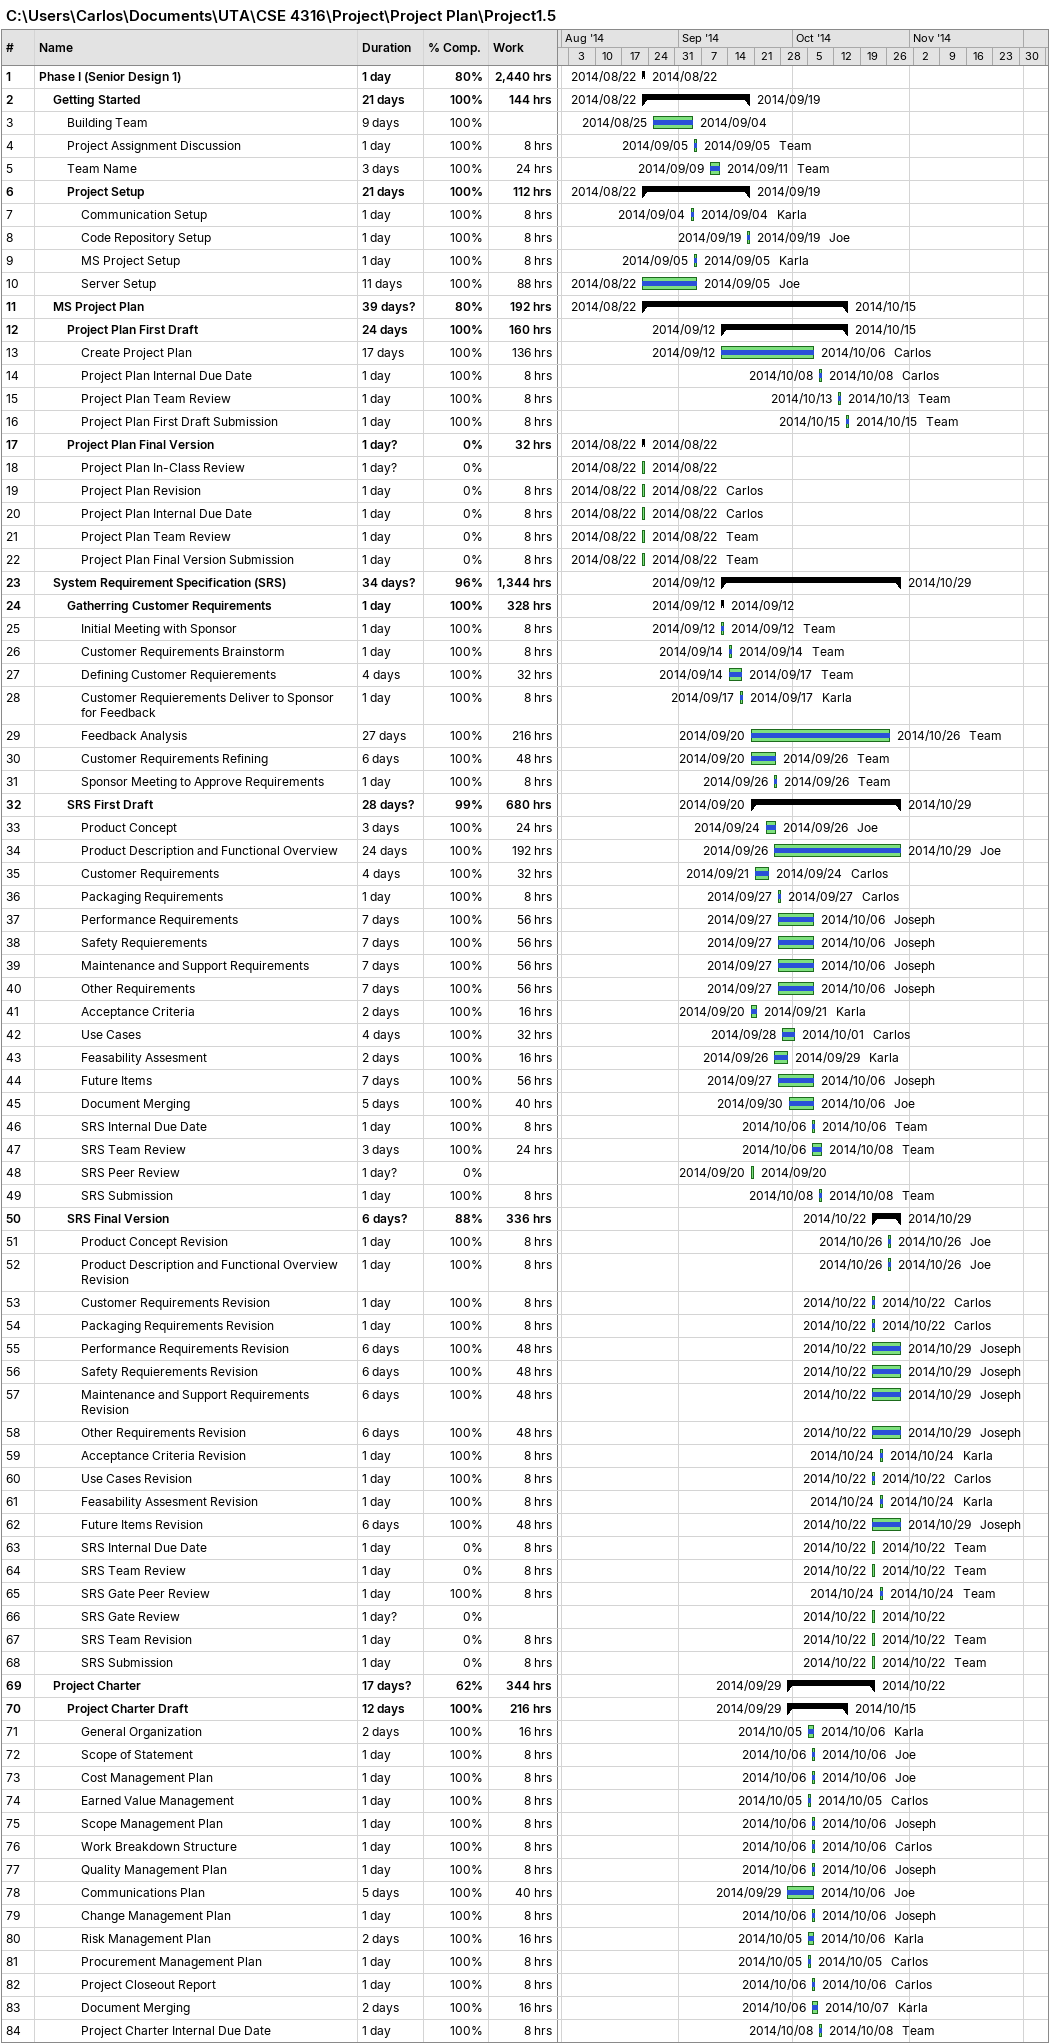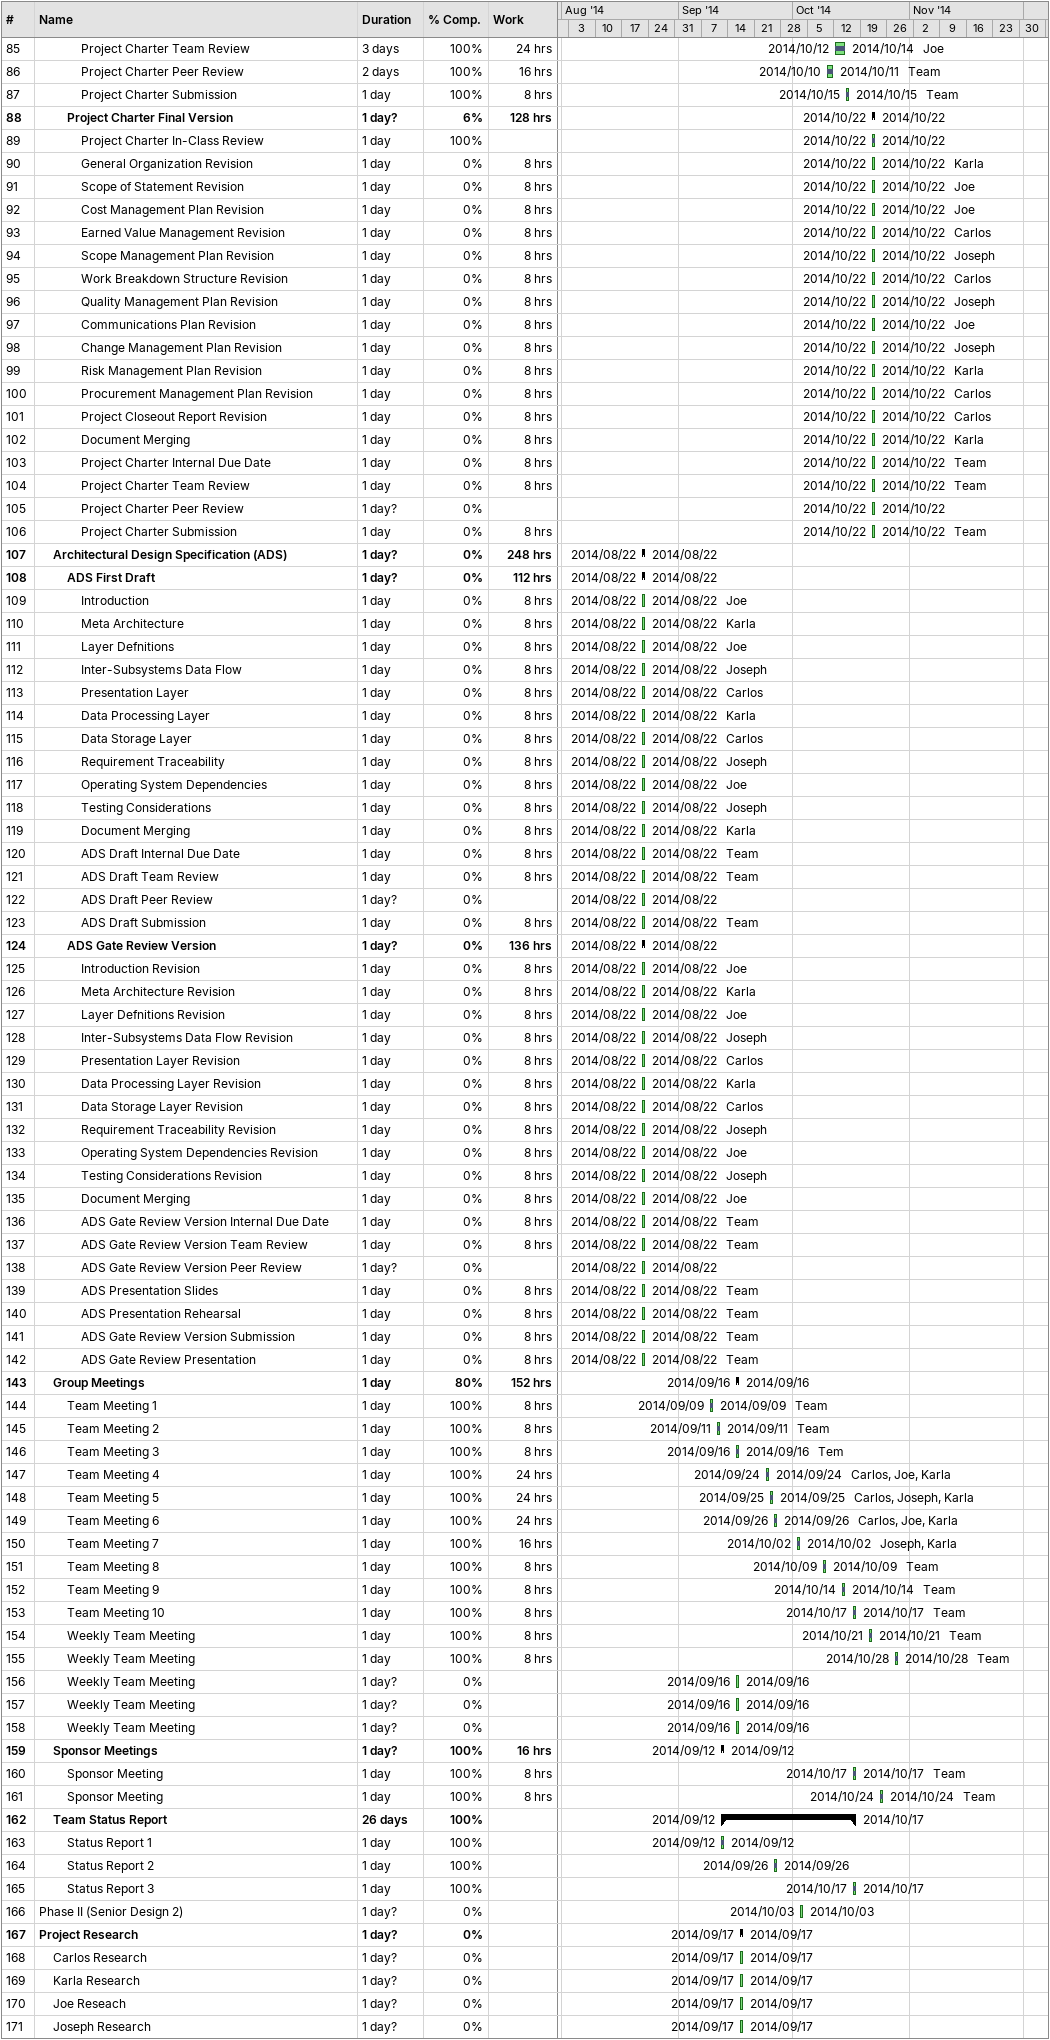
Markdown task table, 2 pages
C:\Users\Carlos\Documents\UTA\CSE 4316\Project\Project Plan\Project1.5

| ID | Level | Task | Duration | Start | Finish | Resources | % complete | Work (h) |
|---|---|---|---|---|---|---|---|---|
| 1 | 1 | **Phase I (Senior Design 1)** | 1d | 2014-08-22 | 2014-08-22 |  | 80 | 2440 |
| 2 | 2 | **Getting Started** | 21d | 2014-08-22 | 2014-09-19 |  | 100 | 144 |
| 3 | 3 | Building Team | 9d | 2014-08-25 | 2014-09-04 |  | 100 |  |
| 4 | 3 | Project Assignment Discussion | 1d | 2014-09-05 | 2014-09-05 | Team | 100 | 8 |
| 5 | 3 | Team Name | 3d | 2014-09-09 | 2014-09-11 | Team | 100 | 24 |
| 6 | 3 | **Project Setup** | 21d | 2014-08-22 | 2014-09-19 |  | 100 | 112 |
| 7 | 4 | Communication Setup | 1d | 2014-09-04 | 2014-09-04 | Karla | 100 | 8 |
| 8 | 4 | Code Repository Setup | 1d | 2014-09-19 | 2014-09-19 | Joe | 100 | 8 |
| 9 | 4 | MS Project Setup | 1d | 2014-09-05 | 2014-09-05 | Karla | 100 | 8 |
| 10 | 4 | Server Setup | 11d | 2014-08-22 | 2014-09-05 | Joe | 100 | 88 |
| 11 | 2 | **MS Project Plan** | 39d? | 2014-08-22 | 2014-10-15 |  | 80 | 192 |
| 12 | 3 | **Project Plan First Draft** | 24d | 2014-09-12 | 2014-10-15 |  | 100 | 160 |
| 13 | 4 | Create Project Plan | 17d | 2014-09-12 | 2014-10-06 | Carlos | 100 | 136 |
| 14 | 4 | Project Plan Internal Due Date | 1d | 2014-10-08 | 2014-10-08 | Carlos | 100 | 8 |
| 15 | 4 | Project Plan Team Review | 1d | 2014-10-13 | 2014-10-13 | Team | 100 | 8 |
| 16 | 4 | Project Plan First Draft Submission | 1d | 2014-10-15 | 2014-10-15 | Team | 100 | 8 |
| 17 | 3 | **Project Plan Final Version** | 1d? | 2014-08-22 | 2014-08-22 |  | 0 | 32 |
| 18 | 4 | Project Plan In-Class Review | 1d? | 2014-08-22 | 2014-08-22 |  | 0 |  |
| 19 | 4 | Project Plan Revision | 1d | 2014-08-22 | 2014-08-22 | Carlos | 0 | 8 |
| 20 | 4 | Project Plan Internal Due Date | 1d | 2014-08-22 | 2014-08-22 | Carlos | 0 | 8 |
| 21 | 4 | Project Plan Team Review | 1d | 2014-08-22 | 2014-08-22 | Team | 0 | 8 |
| 22 | 4 | Project Plan Final Version Submission | 1d | 2014-08-22 | 2014-08-22 | Team | 0 | 8 |
| 23 | 2 | **System Requirement Specification (SRS)** | 34d? | 2014-09-12 | 2014-10-29 |  | 96 | 1344 |
| 24 | 3 | **Gatherring Customer Requirements** | 1d | 2014-09-12 | 2014-09-12 |  | 100 | 328 |
| 25 | 4 | Initial Meeting with Sponsor | 1d | 2014-09-12 | 2014-09-12 | Team | 100 | 8 |
| 26 | 4 | Customer Requirements Brainstorm | 1d | 2014-09-14 | 2014-09-14 | Team | 100 | 8 |
| 27 | 4 | Defining Customer Requierements | 4d | 2014-09-14 | 2014-09-17 | Team | 100 | 32 |
| 28 | 4 | Customer Requierements Deliver to Sponsor for Feedback | 1d | 2014-09-17 | 2014-09-17 | Karla | 100 | 8 |
| 29 | 4 | Feedback Analysis | 27d | 2014-09-20 | 2014-10-26 | Team | 100 | 216 |
| 30 | 4 | Customer Requirements Refining | 6d | 2014-09-20 | 2014-09-26 | Team | 100 | 48 |
| 31 | 4 | Sponsor Meeting to Approve Requirements | 1d | 2014-09-26 | 2014-09-26 | Team | 100 | 8 |
| 32 | 3 | **SRS First Draft** | 28d? | 2014-09-20 | 2014-10-29 |  | 99 | 680 |
| 33 | 4 | Product Concept | 3d | 2014-09-24 | 2014-09-26 | Joe | 100 | 24 |
| 34 | 4 | Product Description and Functional Overview | 24d | 2014-09-26 | 2014-10-29 | Joe | 100 | 192 |
| 35 | 4 | Customer Requirements | 4d | 2014-09-21 | 2014-09-24 | Carlos | 100 | 32 |
| 36 | 4 | Packaging Requirements | 1d | 2014-09-27 | 2014-09-27 | Carlos | 100 | 8 |
| 37 | 4 | Performance Requirements | 7d | 2014-09-27 | 2014-10-06 | Joseph | 100 | 56 |
| 38 | 4 | Safety Requierements | 7d | 2014-09-27 | 2014-10-06 | Joseph | 100 | 56 |
| 39 | 4 | Maintenance and Support Requirements | 7d | 2014-09-27 | 2014-10-06 | Joseph | 100 | 56 |
| 40 | 4 | Other Requirements | 7d | 2014-09-27 | 2014-10-06 | Joseph | 100 | 56 |
| 41 | 4 | Acceptance Criteria | 2d | 2014-09-20 | 2014-09-21 | Karla | 100 | 16 |
| 42 | 4 | Use Cases | 4d | 2014-09-28 | 2014-10-01 | Carlos | 100 | 32 |
| 43 | 4 | Feasability Assesment | 2d | 2014-09-26 | 2014-09-29 | Karla | 100 | 16 |
| 44 | 4 | Future Items | 7d | 2014-09-27 | 2014-10-06 | Joseph | 100 | 56 |
| 45 | 4 | Document Merging | 5d | 2014-09-30 | 2014-10-06 | Joe | 100 | 40 |
| 46 | 4 | SRS Internal Due Date | 1d | 2014-10-06 | 2014-10-06 | Team | 100 | 8 |
| 47 | 4 | SRS Team Review | 3d | 2014-10-06 | 2014-10-08 | Team | 100 | 24 |
| 48 | 4 | SRS Peer Review | 1d? | 2014-09-20 | 2014-09-20 |  | 0 |  |
| 49 | 4 | SRS Submission | 1d | 2014-10-08 | 2014-10-08 | Team | 100 | 8 |
| 50 | 3 | **SRS Final Version** | 6d? | 2014-10-22 | 2014-10-29 |  | 88 | 336 |
| 51 | 4 | Product Concept Revision | 1d | 2014-10-26 | 2014-10-26 | Joe | 100 | 8 |
| 52 | 4 | Product Description and Functional Overview Revision | 1d | 2014-10-26 | 2014-10-26 | Joe | 100 | 8 |
| 53 | 4 | Customer Requirements Revision | 1d | 2014-10-22 | 2014-10-22 | Carlos | 100 | 8 |
| 54 | 4 | Packaging Requirements Revision | 1d | 2014-10-22 | 2014-10-22 | Carlos | 100 | 8 |
| 55 | 4 | Performance Requirements Revision | 6d | 2014-10-22 | 2014-10-29 | Joseph | 100 | 48 |
| 56 | 4 | Safety Requierements Revision | 6d | 2014-10-22 | 2014-10-29 | Joseph | 100 | 48 |
| 57 | 4 | Maintenance and Support Requirements Revision | 6d | 2014-10-22 | 2014-10-29 | Joseph | 100 | 48 |
| 58 | 4 | Other Requirements Revision | 6d | 2014-10-22 | 2014-10-29 | Joseph | 100 | 48 |
| 59 | 4 | Acceptance Criteria Revision | 1d | 2014-10-24 | 2014-10-24 | Karla | 100 | 8 |
| 60 | 4 | Use Cases Revision | 1d | 2014-10-22 | 2014-10-22 | Carlos | 100 | 8 |
| 61 | 4 | Feasability Assesment Revision | 1d | 2014-10-24 | 2014-10-24 | Karla | 100 | 8 |
| 62 | 4 | Future Items Revision | 6d | 2014-10-22 | 2014-10-29 | Joseph | 100 | 48 |
| 63 | 4 | SRS Internal Due Date | 1d | 2014-10-22 | 2014-10-22 | Team | 0 | 8 |
| 64 | 4 | SRS Team Review | 1d | 2014-10-22 | 2014-10-22 | Team | 0 | 8 |
| 65 | 4 | SRS Gate Peer Review | 1d | 2014-10-24 | 2014-10-24 | Team | 100 | 8 |
| 66 | 4 | SRS Gate Review | 1d? | 2014-10-22 | 2014-10-22 |  | 0 |  |
| 67 | 4 | SRS Team Revision | 1d | 2014-10-22 | 2014-10-22 | Team | 0 | 8 |
| 68 | 4 | SRS Submission | 1d | 2014-10-22 | 2014-10-22 | Team | 0 | 8 |
| 69 | 2 | **Project Charter** | 17d? | 2014-09-29 | 2014-10-22 |  | 62 | 344 |
| 70 | 3 | **Project Charter Draft** | 12d | 2014-09-29 | 2014-10-15 |  | 100 | 216 |
| 71 | 4 | General Organization | 2d | 2014-10-05 | 2014-10-06 | Karla | 100 | 16 |
| 72 | 4 | Scope of Statement | 1d | 2014-10-06 | 2014-10-06 | Joe | 100 | 8 |
| 73 | 4 | Cost Management Plan | 1d | 2014-10-06 | 2014-10-06 | Joe | 100 | 8 |
| 74 | 4 | Earned Value Management | 1d | 2014-10-05 | 2014-10-05 | Carlos | 100 | 8 |
| 75 | 4 | Scope Management Plan | 1d | 2014-10-06 | 2014-10-06 | Joseph | 100 | 8 |
| 76 | 4 | Work Breakdown Structure | 1d | 2014-10-06 | 2014-10-06 | Carlos | 100 | 8 |
| 77 | 4 | Quality Management Plan | 1d | 2014-10-06 | 2014-10-06 | Joseph | 100 | 8 |
| 78 | 4 | Communications Plan | 5d | 2014-09-29 | 2014-10-06 | Joe | 100 | 40 |
| 79 | 4 | Change Management Plan | 1d | 2014-10-06 | 2014-10-06 | Joseph | 100 | 8 |
| 80 | 4 | Risk Management Plan | 2d | 2014-10-05 | 2014-10-06 | Karla | 100 | 16 |
| 81 | 4 | Procurement Management Plan | 1d | 2014-10-05 | 2014-10-05 | Carlos | 100 | 8 |
| 82 | 4 | Project Closeout Report | 1d | 2014-10-06 | 2014-10-06 | Carlos | 100 | 8 |
| 83 | 4 | Document Merging | 2d | 2014-10-06 | 2014-10-07 | Karla | 100 | 16 |
| 84 | 4 | Project Charter Internal Due Date | 1d | 2014-10-08 | 2014-10-08 | Team | 100 | 8 |
| 85 | 4 | Project Charter Team Review | 3d | 2014-10-12 | 2014-10-14 | Joe | 100 | 24 |
| 86 | 4 | Project Charter Peer Review | 2d | 2014-10-10 | 2014-10-11 | Team | 100 | 16 |
| 87 | 4 | Project Charter Submission | 1d | 2014-10-15 | 2014-10-15 | Team | 100 | 8 |
| 88 | 3 | **Project Charter Final Version** | 1d? | 2014-10-22 | 2014-10-22 |  | 6 | 128 |
| 89 | 4 | Project Charter In-Class Review | 1d | 2014-10-22 | 2014-10-22 |  | 100 |  |
| 90 | 4 | General Organization Revision | 1d | 2014-10-22 | 2014-10-22 | Karla | 0 | 8 |
| 91 | 4 | Scope of Statement Revision | 1d | 2014-10-22 | 2014-10-22 | Joe | 0 | 8 |
| 92 | 4 | Cost Management Plan Revision | 1d | 2014-10-22 | 2014-10-22 | Joe | 0 | 8 |
| 93 | 4 | Earned Value Management Revision | 1d | 2014-10-22 | 2014-10-22 | Carlos | 0 | 8 |
| 94 | 4 | Scope Management Plan Revision | 1d | 2014-10-22 | 2014-10-22 | Joseph | 0 | 8 |
| 95 | 4 | Work Breakdown Structure Revision | 1d | 2014-10-22 | 2014-10-22 | Carlos | 0 | 8 |
| 96 | 4 | Quality Management Plan Revision | 1d | 2014-10-22 | 2014-10-22 | Joseph | 0 | 8 |
| 97 | 4 | Communications Plan Revision | 1d | 2014-10-22 | 2014-10-22 | Joe | 0 | 8 |
| 98 | 4 | Change Management Plan Revision | 1d | 2014-10-22 | 2014-10-22 | Joseph | 0 | 8 |
| 99 | 4 | Risk Management Plan Revision | 1d | 2014-10-22 | 2014-10-22 | Karla | 0 | 8 |
| 100 | 4 | Procurement Management Plan Revision | 1d | 2014-10-22 | 2014-10-22 | Carlos | 0 | 8 |
| 101 | 4 | Project Closeout Report Revision | 1d | 2014-10-22 | 2014-10-22 | Carlos | 0 | 8 |
| 102 | 4 | Document Merging | 1d | 2014-10-22 | 2014-10-22 | Karla | 0 | 8 |
| 103 | 4 | Project Charter Internal Due Date | 1d | 2014-10-22 | 2014-10-22 | Team | 0 | 8 |
| 104 | 4 | Project Charter Team Review | 1d | 2014-10-22 | 2014-10-22 | Team | 0 | 8 |
| 105 | 4 | Project Charter Peer Review | 1d? | 2014-10-22 | 2014-10-22 |  | 0 |  |
| 106 | 4 | Project Charter Submission | 1d | 2014-10-22 | 2014-10-22 | Team | 0 | 8 |
| 107 | 2 | **Architectural Design Specification (ADS)** | 1d? | 2014-08-22 | 2014-08-22 |  | 0 | 248 |
| 108 | 3 | **ADS First Draft** | 1d? | 2014-08-22 | 2014-08-22 |  | 0 | 112 |
| 109 | 4 | Introduction | 1d | 2014-08-22 | 2014-08-22 | Joe | 0 | 8 |
| 110 | 4 | Meta Architecture | 1d | 2014-08-22 | 2014-08-22 | Karla | 0 | 8 |
| 111 | 4 | Layer Defnitions | 1d | 2014-08-22 | 2014-08-22 | Joe | 0 | 8 |
| 112 | 4 | Inter-Subsystems Data Flow | 1d | 2014-08-22 | 2014-08-22 | Joseph | 0 | 8 |
| 113 | 4 | Presentation Layer | 1d | 2014-08-22 | 2014-08-22 | Carlos | 0 | 8 |
| 114 | 4 | Data Processing Layer | 1d | 2014-08-22 | 2014-08-22 | Karla | 0 | 8 |
| 115 | 4 | Data Storage Layer | 1d | 2014-08-22 | 2014-08-22 | Carlos | 0 | 8 |
| 116 | 4 | Requirement Traceability | 1d | 2014-08-22 | 2014-08-22 | Joseph | 0 | 8 |
| 117 | 4 | Operating System Dependencies | 1d | 2014-08-22 | 2014-08-22 | Joe | 0 | 8 |
| 118 | 4 | Testing Considerations | 1d | 2014-08-22 | 2014-08-22 | Joseph | 0 | 8 |
| 119 | 4 | Document Merging | 1d | 2014-08-22 | 2014-08-22 | Karla | 0 | 8 |
| 120 | 4 | ADS Draft Internal Due Date | 1d | 2014-08-22 | 2014-08-22 | Team | 0 | 8 |
| 121 | 4 | ADS Draft Team Review | 1d | 2014-08-22 | 2014-08-22 | Team | 0 | 8 |
| 122 | 4 | ADS Draft Peer Review | 1d? | 2014-08-22 | 2014-08-22 |  | 0 |  |
| 123 | 4 | ADS Draft Submission | 1d | 2014-08-22 | 2014-08-22 | Team | 0 | 8 |
| 124 | 3 | **ADS Gate Review Version** | 1d? | 2014-08-22 | 2014-08-22 |  | 0 | 136 |
| 125 | 4 | Introduction Revision | 1d | 2014-08-22 | 2014-08-22 | Joe | 0 | 8 |
| 126 | 4 | Meta Architecture Revision | 1d | 2014-08-22 | 2014-08-22 | Karla | 0 | 8 |
| 127 | 4 | Layer Defnitions Revision | 1d | 2014-08-22 | 2014-08-22 | Joe | 0 | 8 |
| 128 | 4 | Inter-Subsystems Data Flow Revision | 1d | 2014-08-22 | 2014-08-22 | Joseph | 0 | 8 |
| 129 | 4 | Presentation Layer Revision | 1d | 2014-08-22 | 2014-08-22 | Carlos | 0 | 8 |
| 130 | 4 | Data Processing Layer Revision | 1d | 2014-08-22 | 2014-08-22 | Karla | 0 | 8 |
| 131 | 4 | Data Storage Layer Revision | 1d | 2014-08-22 | 2014-08-22 | Carlos | 0 | 8 |
| 132 | 4 | Requirement Traceability Revision | 1d | 2014-08-22 | 2014-08-22 | Joseph | 0 | 8 |
| 133 | 4 | Operating System Dependencies Revision | 1d | 2014-08-22 | 2014-08-22 | Joe | 0 | 8 |
| 134 | 4 | Testing Considerations Revision | 1d | 2014-08-22 | 2014-08-22 | Joseph | 0 | 8 |
| 135 | 4 | Document Merging | 1d | 2014-08-22 | 2014-08-22 | Joe | 0 | 8 |
| 136 | 4 | ADS Gate Review Version Internal Due Date | 1d | 2014-08-22 | 2014-08-22 | Team | 0 | 8 |
| 137 | 4 | ADS Gate Review Version Team Review | 1d | 2014-08-22 | 2014-08-22 | Team | 0 | 8 |
| 138 | 4 | ADS Gate Review Version Peer Review | 1d? | 2014-08-22 | 2014-08-22 |  | 0 |  |
| 139 | 4 | ADS Presentation Slides | 1d | 2014-08-22 | 2014-08-22 | Team | 0 | 8 |
| 140 | 4 | ADS Presentation Rehearsal | 1d | 2014-08-22 | 2014-08-22 | Team | 0 | 8 |
| 141 | 4 | ADS Gate Review Version Submission | 1d | 2014-08-22 | 2014-08-22 | Team | 0 | 8 |
| 142 | 4 | ADS Gate Review Presentation | 1d | 2014-08-22 | 2014-08-22 | Team | 0 | 8 |
| 143 | 2 | **Group Meetings** | 1d | 2014-09-16 | 2014-09-16 |  | 80 | 152 |
| 144 | 3 | Team Meeting 1 | 1d | 2014-09-09 | 2014-09-09 | Team | 100 | 8 |
| 145 | 3 | Team Meeting 2 | 1d | 2014-09-11 | 2014-09-11 | Team | 100 | 8 |
| 146 | 3 | Team Meeting 3 | 1d | 2014-09-16 | 2014-09-16 | Tem | 100 | 8 |
| 147 | 3 | Team Meeting 4 | 1d | 2014-09-24 | 2014-09-24 | Carlos, Joe, Karla | 100 | 24 |
| 148 | 3 | Team Meeting 5 | 1d | 2014-09-25 | 2014-09-25 | Carlos, Joseph, Karla | 100 | 24 |
| 149 | 3 | Team Meeting 6 | 1d | 2014-09-26 | 2014-09-26 | Carlos, Joe, Karla | 100 | 24 |
| 150 | 3 | Team Meeting 7 | 1d | 2014-10-02 | 2014-10-02 | Joseph, Karla | 100 | 16 |
| 151 | 3 | Team Meeting 8 | 1d | 2014-10-09 | 2014-10-09 | Team | 100 | 8 |
| 152 | 3 | Team Meeting 9 | 1d | 2014-10-14 | 2014-10-14 | Team | 100 | 8 |
| 153 | 3 | Team Meeting 10 | 1d | 2014-10-17 | 2014-10-17 | Team | 100 | 8 |
| 154 | 3 | Weekly Team Meeting | 1d | 2014-10-21 | 2014-10-21 | Team | 100 | 8 |
| 155 | 3 | Weekly Team Meeting | 1d | 2014-10-28 | 2014-10-28 | Team | 100 | 8 |
| 156 | 3 | Weekly Team Meeting | 1d? | 2014-09-16 | 2014-09-16 |  | 0 |  |
| 157 | 3 | Weekly Team Meeting | 1d? | 2014-09-16 | 2014-09-16 |  | 0 |  |
| 158 | 3 | Weekly Team Meeting | 1d? | 2014-09-16 | 2014-09-16 |  | 0 |  |
| 159 | 2 | **Sponsor Meetings** | 1d? | 2014-09-12 | 2014-09-12 |  | 100 | 16 |
| 160 | 3 | Sponsor Meeting | 1d | 2014-10-17 | 2014-10-17 | Team | 100 | 8 |
| 161 | 3 | Sponsor Meeting | 1d | 2014-10-24 | 2014-10-24 | Team | 100 | 8 |
| 162 | 2 | **Team Status Report** | 26d | 2014-09-12 | 2014-10-17 |  | 100 |  |
| 163 | 3 | Status Report 1 | 1d | 2014-09-12 | 2014-09-12 |  | 100 |  |
| 164 | 3 | Status Report 2 | 1d | 2014-09-26 | 2014-09-26 |  | 100 |  |
| 165 | 3 | Status Report 3 | 1d | 2014-10-17 | 2014-10-17 |  | 100 |  |
| 166 | 1 | Phase II (Senior Design 2) | 1d? | 2014-10-03 | 2014-10-03 |  | 0 |  |
| 167 | 1 | **Project Research** | 1d? | 2014-09-17 | 2014-09-17 |  | 0 |  |
| 168 | 2 | Carlos Research | 1d? | 2014-09-17 | 2014-09-17 |  | 0 |  |
| 169 | 2 | Karla Research | 1d? | 2014-09-17 | 2014-09-17 |  | 0 |  |
| 170 | 2 | Joe Reseach | 1d? | 2014-09-17 | 2014-09-17 |  | 0 |  |
| 171 | 2 | Joseph Research | 1d? | 2014-09-17 | 2014-09-17 |  | 0 |  |
